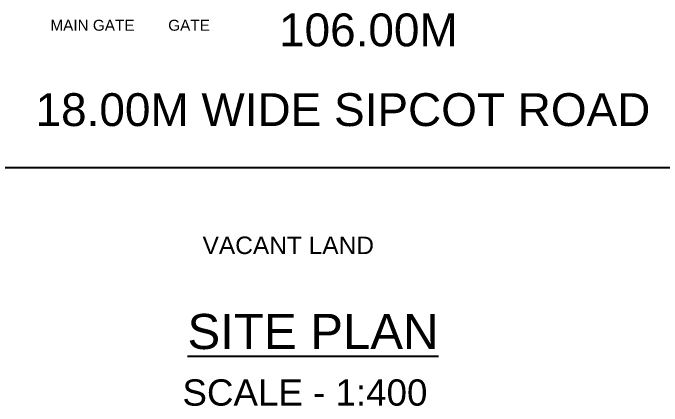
# Model space of a CAD drawing. Header units: metres. Extents: x 0 to 11269, y -5244 to -4054.
# Drawn here: x 10687.26 to 10716.89, y -4846.54 to -4828.59 of the extents above; entities that cross this region are included whole.
import ezdxf

# ---------------------------------------------------------------- set-up
doc = ezdxf.new("R2010")
doc.units = ezdxf.units.M
doc.header["$MEASUREMENT"] = 0
doc.layers.add('3CON', color=3, linetype='Continuous')
doc.layers.add('DIM', color=3, linetype='Continuous')
doc.styles.get("Standard").update_dxf_attribs({"font": 'arial.ttf'})

msp = doc.modelspace()

# ---------------------------------------------------------------- linework, layer by layer
at = {"layer": 'DIM', "color": 6, "linetype": 'ByBlock', "ltscale": 100}
msp.add_line((10749.89695, -4835.65641), (10641.02854, -4835.65641), dxfattribs=at)

# ---------------------------------------------------------------- texts
at = {"layer": '3CON'}
for s, height, p in [('MAIN GATE ', 0.5, (10688.97126, -4829.40064)), ('GATE ', 0.5, (10694.34933, -4829.40064)), ('18.00M WIDE SIPCOT ROAD', 1.5, (10688.29484, -4833.75316)), ('VACANT LAND', 0.8, (10695.91684, -4839.59841))]:
    msp.add_text(s, height=height, dxfattribs=at).set_placement(p)
at = {"layer": '3CON', "color": 2}
msp.add_text('%%USITE PLAN', height=1.6041814, dxfattribs=at).set_placement((10695.22884, -4843.93441))
at = {"layer": '3CON', "color": 3, "linetype": 'Continuous', "ltscale": 100}
msp.add_text('SCALE - 1:400', height=1.2, dxfattribs=at).set_placement((10694.99884, -4846.51841))
at = {"layer": 'DIM', "color": 3, "linetype": 'ByBlock', "ltscale": 100, "insert": (10703.48472, -4829.37316), "char_height": 1.5, "attachment_point": 5}
msp.add_mtext('\\A1;106.00M', dxfattribs=at)

doc.saveas('drawing.dxf')
